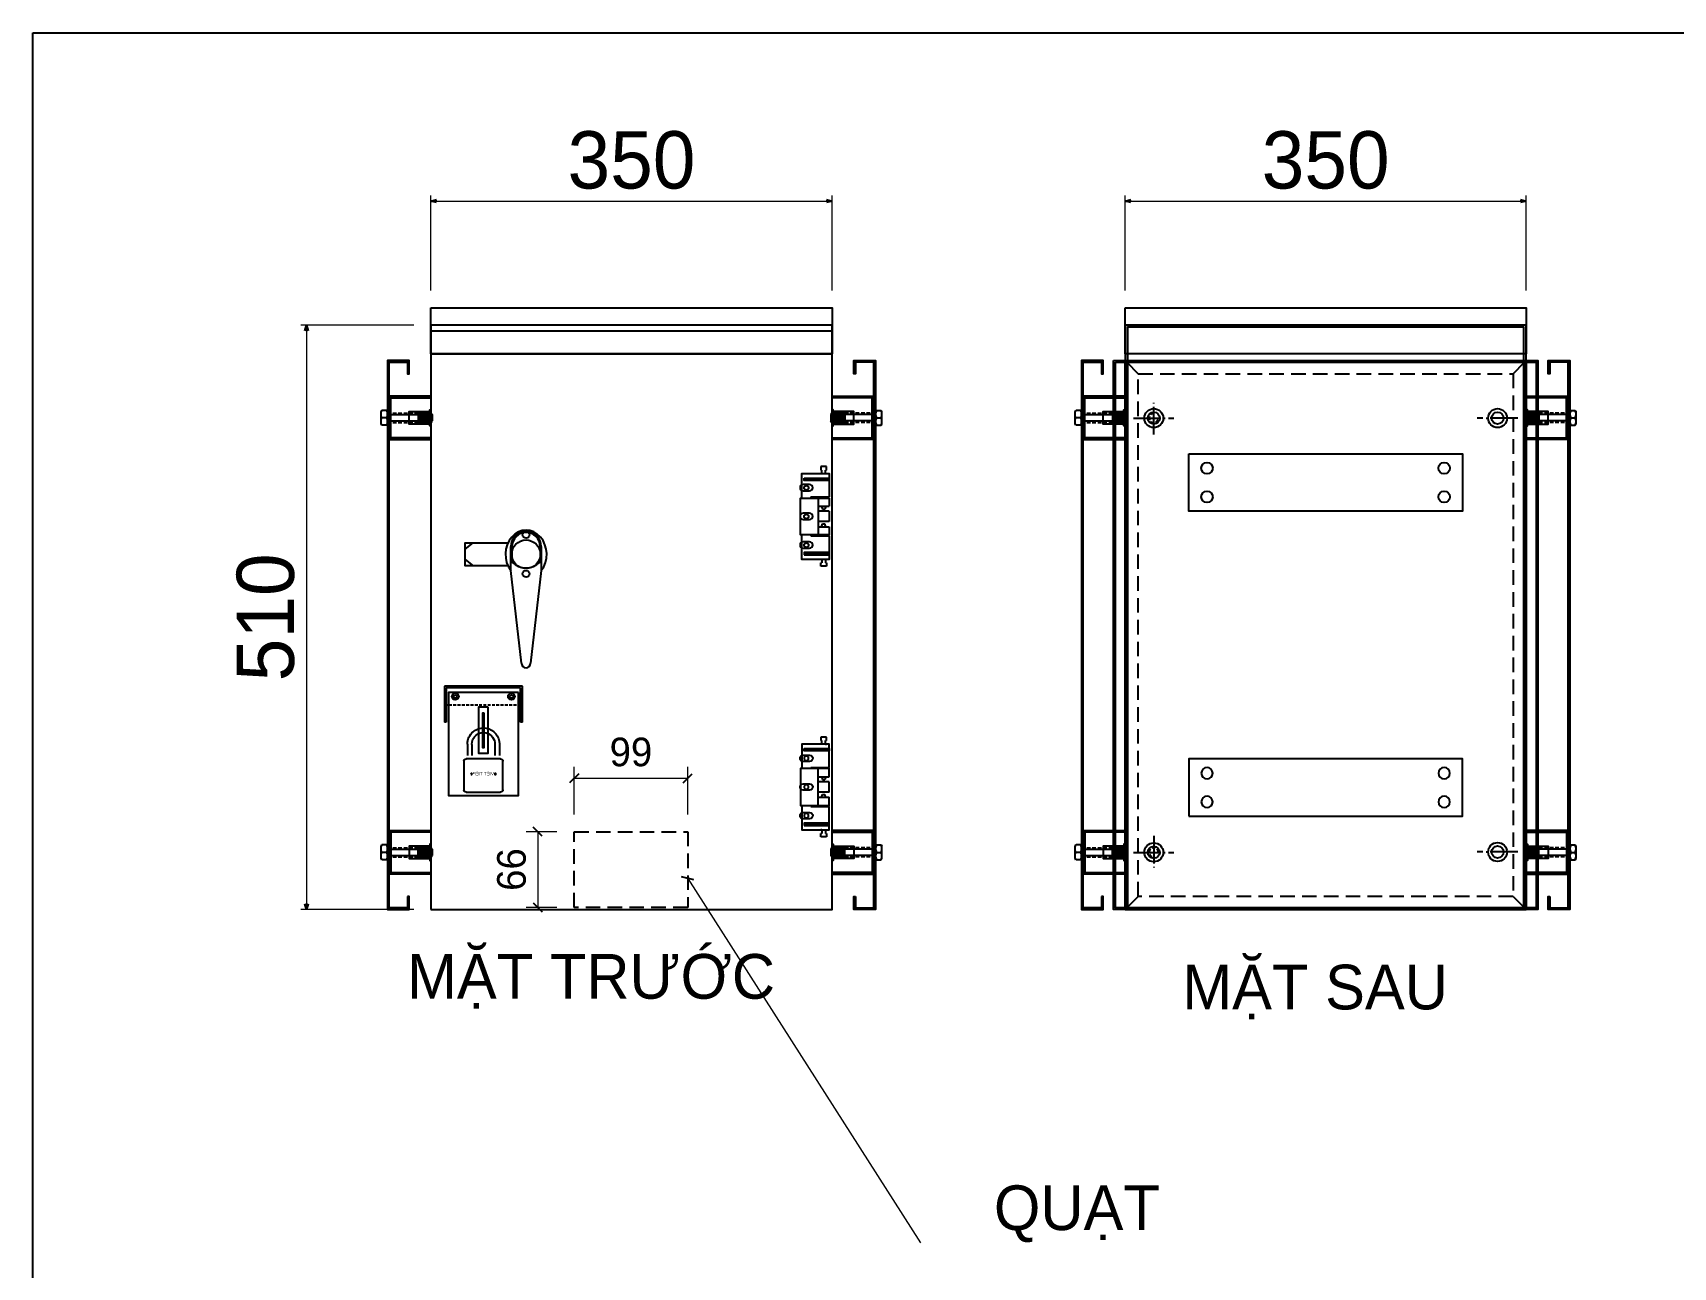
# Model space of a CAD drawing. Header units: millimetres. Extents: x 0 to 2994, y 0 to 2117.
# Drawn here: x 0 to 1431, y 1040 to 2117 of the extents above; entities that cross this region are included whole.
import ezdxf

# ---------------------------------------------------------------- set-up
doc = ezdxf.new("R2010")
doc.units = ezdxf.units.MM
for name, pattern in [('ACAD_ISO04W100', [30.5, 24, -3, 0.5, -3]), ('DASHED', [0.75, 0.5, -0.25]), ('HIDDEN2', [4.7625, 3.175, -1.5875]), ('HIDDENX2', [19.05, 12.7, -6.35])]:
    doc.linetypes.add(name, pattern=pattern)
doc.layers.add('DIM', color=253, linetype='Continuous')
doc.styles.add('Arial', font='arial.ttf')
doc.dimstyles.new('CNC', dxfattribs={"dimtxt": 50, "dimasz": 5, "dimexe": 5, "dimexo": 15, "dimgap": 10, "dimtad": 1, "dimdec": 0, "dimtxsty": 'Standard', "dimblk": 'OPEN30', "dimcen": 10, "dimclrd": 5, "dimclre": 5, "dimclrt": 3, "dimazin": 3, "dimtfac": 1, "dimtdec": 0, "dimtmove": 0, "dimatfit": 3, "dimldrblk": 'ARCHTICK', "dimlwd": 9, "dimlwe": 9})
doc.dimstyles.new('Dim-25', dxfattribs={"dimtxt": 25, "dimasz": 8, "dimexe": 10, "dimexo": 15, "dimgap": 10, "dimtad": 1, "dimdec": 0, "dimtxsty": 'Standard', "dimblk": 'OBLIQUE', "dimcen": 10, "dimclrd": 5, "dimclre": 5, "dimclrt": 3, "dimazin": 3, "dimtfac": 1, "dimtdec": 0, "dimtmove": 0, "dimatfit": 3, "dimldrblk": 'OBLIQUE', "dimlwd": 9, "dimlwe": 9})

# ---------------------------------------------------------------- blocks, each defined once
blk = doc.blocks.new('*D1')
at = {"color": 0, "linetype": 'ByBlock', "lineweight": -2}
for p, q in [((237.4, 1856.9), (238.7, 1861.9)), ((238.7, 1861.9), (240.1, 1856.9)), ((238.7, 1861.9), (238.7, 1856.9)), ((238.7, 1351.9), (237.4, 1356.9)), ((240.1, 1356.9), (238.7, 1351.9)), ((238.7, 1351.9), (238.7, 1356.9))]:
    blk.add_line(p, q, dxfattribs=at)
at = {"layer": 'Defpoints', "color": 0, "transparency": 16777216}
for p in [(347.3, 1861.9), (238.7, 1351.9), (347.3, 1351.9)]:
    blk.add_point(p, dxfattribs=at)
at = {"layer": 'DIM', "color": 5, "lineweight": 9, "transparency": 16777216}
for p, q in [((332.3, 1861.9), (233.7, 1861.9)), ((238.7, 1856.9), (238.7, 1356.9)), ((332.3, 1351.9), (233.7, 1351.9))]:
    blk.add_line(p, q, dxfattribs=at)
at = {"layer": 'DIM', "color": 3, "transparency": 16777216, "insert": (203.2, 1606.9), "char_height": 50, "attachment_point": 5, "rotation": 90}
blk.add_mtext('510', dxfattribs=at)
blk = doc.blocks.new('_ArchTick')
at = {"color": 0, "const_width": 0.15}
blk.add_lwpolyline([(-0.5, -0.5), (0.5, 0.5)], dxfattribs=at)
blk = doc.blocks.new('_Open30')
at = {"color": 0, "linetype": 'ByBlock', "lineweight": -2}
for p, q in [((-1, 0.27), (0, 0)), ((0, 0), (-1, -0.27)), ((0, 0), (-1, 0))]:
    blk.add_line(p, q, dxfattribs=at)
blk = doc.blocks.new('HL011-1-5')
at = {"color": 1}
for p, q in [((21.65, 81), (16.65, 81)), ((16.65, 81), (16.65, 78)), ((17.65, 78), (16.65, 78)), ((17.65, 75), (16.65, 75)), ((17.65, 75), (17.65, 78)), ((21.65, 78), (20.65, 78)), ((20.65, 75), (20.65, 78)), ((20.65, 75), (21.65, 75)), ((21.65, 78), (21.65, 81)), ((24, 70), (2, 70)), ((8, 54.5), (8, 53.5)), ((8, 54.5), (24, 54.5)), ((14.3, 53.5), (14.3, 21.5)), ((14.3, 46.5), (24, 46.5)), ((16.65, 54.5), (16.65, 53.5)), ((17.4, 46.5), (18.15, 44)), ((18.15, 44), (20.15, 44)), ((20.9, 46.5), (20.15, 44)), ((21.65, 53.5), (21.65, 54.5)), ((24, 42), (14.3, 42)), ((24, 33), (14.3, 33)), ((17.4, 28.5), (18.15, 31)), ((18.15, 31), (20.15, 31)), ((20.9, 28.5), (20.15, 31)), ((8, 21.5), (8, 20.5)), ((8, 20.5), (24, 20.5)), ((14.3, 28.5), (24, 28.5)), ((16.65, 20.5), (16.65, 21.5)), ((21.65, 21.5), (21.65, 20.5)), ((24, 5), (2, 5)), ((17.65, 0), (16.65, 0)), ((16.65, -6), (16.65, -3)), ((17.65, -3), (16.65, -3)), ((21.65, -6), (16.65, -6)), ((17.65, 0), (17.65, -3)), ((20.65, 0), (20.65, -3)), ((20.65, 0), (21.65, 0)), ((21.65, -3), (20.65, -3)), ((21.65, -3), (21.65, -6))]:
    blk.add_line(p, q, dxfattribs=at)
for points in [[(0, 53.5), (0, 75), (24, 75), (24, 54.5)], [(24, 28.5), (24, 21.5), (-1, 21.5), (-1, 53.5), (24, 53.5), (24, 46.5)], [(24, 42), (24, 33)], [(24, 20.5), (24, 0), (0, 0), (0, 21.5)]]:
    blk.add_lwpolyline(points, dxfattribs=at)
for points in [[(2, 71), (24, 71), (24, 69), (2, 69)], [(2, 4), (24, 4), (24, 6), (2, 6)]]:
    blk.add_lwpolyline(points, close=True, dxfattribs=at)
for centre in [(4, 62.5), (4, 37.5), (4, 12.5)]:
    blk.add_circle(centre, 2, dxfattribs=at)
blk = doc.blocks.new('MS308-2-1')
at = {"color": 1}
for p, q in [((-53, 4.6), (-46, 10)), ((-13.3, -14.2), (-13.3, 6.7)), ((-12.3, 6.7), (-12.3, -6.9)), ((12.3, 6.7), (12.3, -6.9)), ((13.3, 6.7), (13.3, -14.2)), ((-53, -4.6), (-46, -10)), ((-4, -95), (-13.3, -14.2)), ((13.3, -14.2), (4, -95))]:
    blk.add_line(p, q, dxfattribs=at)
blk.add_lwpolyline([(-15.8, -10), (-53, -10), (-53, 10), (-15.8, 10)], dxfattribs=at)
for centre, radius, start, end in [((0, 6.7), 13.3, 0, 180), ((0, 6.7), 12.3, 0, 180), ((0, 5.9), 17.7, 226.184, 313.816), ((0, -95), 4, 180, 0)]:
    blk.add_arc(centre, radius, start, end, dxfattribs=at)
blk.add_ellipse((0, 0), major_axis=(0, 21), ratio=0.857143, start_param=3.972003, end_param=8.594367, dxfattribs=at)
blk = doc.blocks.new('khoa Viettep')
at = {"color": 1}
for p, q in [((-15, 29), (15, 29)), ((-14, 42), (-14, 32)), ((-10, 41.6), (-10, 32)), ((10, 41.6), (10, 32)), ((14, 42), (14, 32)), ((-17, 2), (-17, 27)), ((17, 27), (17, 2)), ((15, 0), (-15, 0))]:
    blk.add_line(p, q, dxfattribs=at)
for centre in [(-10.4, 15.8), (10.4, 15.8)]:
    blk.add_circle(centre, 0.5, dxfattribs=at)
for centre, radius, start, end in [((0, 42), 14, 100.2846, 180), ((0, 42), 10, 104.4735, 182.1921), ((0, 42), 14, 360, 100.2846), ((0, 42), 10, 357.8079, 104.4735), ((-15, 27), 2, 90, 180), ((15, 27), 2, 0, 90), ((-15, 2), 2, 180, 270), ((15, 2), 2, 270, 0)]:
    blk.add_arc(centre, radius, start, end, dxfattribs=at)
at = {"color": 1, "insert": (0, 15.8), "char_height": 2.8, "width": 22.864, "attachment_point": 5}
blk.add_mtext('{\\f.VnArialH|b0|i0|c0|p34;viÖt tiÖp}', dxfattribs=at)
blk = doc.blocks.new('*D4')
at = {"color": 5, "lineweight": 9, "transparency": 16777216}
for p, q in [((347.3, 1891.9), (347.3, 1975)), ((697.3, 1891.9), (697.3, 1975)), ((352.3, 1970), (692.3, 1970))]:
    blk.add_line(p, q, dxfattribs=at)
at = {"color": 0, "linetype": 'ByBlock', "lineweight": -2}
for p, q in [((347.3, 1970), (352.3, 1971.4)), ((352.3, 1968.7), (347.3, 1970)), ((347.3, 1970), (352.3, 1970)), ((692.3, 1971.4), (697.3, 1970)), ((697.3, 1970), (692.3, 1968.7)), ((697.3, 1970), (692.3, 1970))]:
    blk.add_line(p, q, dxfattribs=at)
at = {"layer": 'Defpoints', "color": 0, "transparency": 16777216}
for p in [(697.3, 1970), (347.3, 1876.9), (697.3, 1876.9)]:
    blk.add_point(p, dxfattribs=at)
at = {"color": 3, "transparency": 16777216, "insert": (522.3, 2005.6), "char_height": 50, "attachment_point": 5}
blk.add_mtext('350', dxfattribs=at)
blk = doc.blocks.new('*D5')
at = {"color": 5, "lineweight": 9, "transparency": 16777216}
for p, q in [((952.9, 1891.9), (952.9, 1975)), ((1302.9, 1891.9), (1302.9, 1975)), ((957.9, 1970), (1297.9, 1970))]:
    blk.add_line(p, q, dxfattribs=at)
at = {"color": 0, "linetype": 'ByBlock', "lineweight": -2}
for p, q in [((952.9, 1970), (957.9, 1971.4)), ((957.9, 1968.7), (952.9, 1970)), ((952.9, 1970), (957.9, 1970)), ((1297.9, 1971.4), (1302.9, 1970)), ((1302.9, 1970), (1297.9, 1968.7)), ((1302.9, 1970), (1297.9, 1970))]:
    blk.add_line(p, q, dxfattribs=at)
at = {"layer": 'Defpoints', "color": 0, "transparency": 16777216}
for p in [(1302.9, 1970), (952.9, 1876.9), (1302.9, 1876.9)]:
    blk.add_point(p, dxfattribs=at)
at = {"color": 3, "transparency": 16777216, "insert": (1127.9, 2005.6), "char_height": 50, "attachment_point": 5}
blk.add_mtext('350', dxfattribs=at)
blk = doc.blocks.new('KHUNG CHUẨN')
at = {"color": 7}
blk.add_lwpolyline([(16919.2, -26555.2), (19889.2, -26555.2), (19889.2, -28655.2), (16919.2, -28655.2)], close=True, dxfattribs=at)
at = {"color": 3, "style": 'Arial'}
for tag, p in [('#01', (17055.6, -28580.1)), ('#02', (17431.4, -28580.1)), ('#03', (18030.6, -28580.1)), ('#08', (18751.7, -28580.1)), ('#10', (19064.8, -28580.1)), ('#11', (19060.3, -28625.7)), ('#04', (17024.8, -28634.6)), ('#05', (17308.5, -28633)), ('#06', (17632.7, -28633.7)), ('#07', (18002, -28634.7)), ('#09', (18753.8, -28632.6)), ('#12', (19806.5, -28628.9))]:
    blk.add_attdef(tag, p, '', height=20, dxfattribs=at)
blk = doc.blocks.new('*D7')
at = {"color": 5, "lineweight": 9, "transparency": 16777216}
for p, q in [((472.3, 1434.9), (472.3, 1476.5)), ((571.3, 1434.9), (571.3, 1476.5)), ((472.3, 1466.5), (571.3, 1466.5))]:
    blk.add_line(p, q, dxfattribs=at)
at = {"color": 0, "linetype": 'ByBlock', "lineweight": -2}
for p, q in [((476.3, 1470.5), (468.3, 1462.5)), ((567.3, 1462.5), (575.3, 1470.5))]:
    blk.add_line(p, q, dxfattribs=at)
at = {"layer": 'Defpoints', "color": 0, "transparency": 16777216}
for p in [(571.3, 1466.5), (472.3, 1419.9), (571.3, 1419.9)]:
    blk.add_point(p, dxfattribs=at)
at = {"color": 3, "transparency": 16777216, "insert": (521.8, 1489.3), "char_height": 25, "attachment_point": 5}
blk.add_mtext('99', dxfattribs=at)
blk = doc.blocks.new('_Oblique')
at = {"color": 0, "linetype": 'ByBlock', "lineweight": -2}
blk.add_line((-0.5, -0.5), (0.5, 0.5), dxfattribs=at)
blk = doc.blocks.new('*D8')
at = {"color": 5, "lineweight": 9, "transparency": 16777216}
for p, q in [((457.3, 1419.9), (430.5, 1419.9)), ((440.5, 1419.9), (440.5, 1353.9)), ((457.3, 1353.9), (430.5, 1353.9))]:
    blk.add_line(p, q, dxfattribs=at)
at = {"color": 0, "linetype": 'ByBlock', "lineweight": -2}
for p, q in [((444.5, 1415.9), (436.5, 1423.9)), ((436.5, 1357.9), (444.5, 1349.9))]:
    blk.add_line(p, q, dxfattribs=at)
at = {"layer": 'Defpoints', "color": 0, "transparency": 16777216}
for p in [(472.3, 1419.9), (440.5, 1353.9), (472.3, 1353.9)]:
    blk.add_point(p, dxfattribs=at)
at = {"color": 3, "transparency": 16777216, "insert": (417.7, 1386.9), "char_height": 25, "attachment_point": 5, "rotation": 90}
blk.add_mtext('66', dxfattribs=at)
blk = doc.blocks.new('Ecu8')
at = {"color": 5}
for p, q in [((-4.5, 18), (-4.5, 8)), ((-3.5, 18), (-3.5, 8)), ((-2.5, 18), (-2.5, 8)), ((-1.5, 18), (-1.5, 8)), ((-0.5, 18), (-0.5, 8)), ((0.5, 18), (0.5, 8)), ((1.5, 18), (1.5, 8)), ((2.5, 18), (2.5, 8)), ((3.5, 18), (3.5, 8)), ((4.5, 18), (4.5, 8)), ((-5.5, 8), (5.5, 8))]:
    blk.add_line(p, q, dxfattribs=at)
for points in [[(-7, 19), (7, 19), (7, 18), (-7, 18)], [(-5.5, 18), (5.5, 18), (5.5, 0), (-5.5, 0)]]:
    blk.add_lwpolyline(points, close=True, dxfattribs=at)
blk = doc.blocks.new('ecu8van')
at = {"color": 5}
for p, q in [((-6.5, 4.8), (-5.5, 5.5)), ((-6.5, 4.8), (-6.5, 0.8)), ((-6.5, 0.8), (-5.5, 0)), ((-5.5, 5.5), (5.5, 5.5)), ((-5.5, 0), (5.5, 0)), ((0, 4.8), (0, 0.8)), ((6.5, 4.8), (5.5, 5.5)), ((6.5, 0.8), (5.5, 0)), ((6.5, 4.8), (6.5, 0.8))]:
    blk.add_line(p, q, dxfattribs=at)
for centre, start, end in [((-3.2, -1.9), 64.0108, 115.9892), ((-3.2, 7.4), 244.0108, 295.9892), ((3.2, -1.9), 64.0108, 115.9892), ((3.2, 7.4), 244.0108, 295.9892)]:
    blk.add_arc(centre, 7.42, start, end, dxfattribs=at)
blk = doc.blocks.new('222')
for p, q in [((10231.1, -5933), (10230.2, -5934.2)), ((10269.2, -5934.2), (10230.2, -5934.2)), ((10230.2, -5934.2), (10230.2, -5939.7)), ((10231.1, -5933), (10231.1, -5941)), ((10269.2, -5939.7), (10230.2, -5939.7)), ((10231.1, -5941), (10230.2, -5939.7))]:
    blk.add_line(p, q)
at = {"linetype": 'HIDDEN2'}
for p, q in [((10269.2, -5933), (10231.1, -5933)), ((10269.2, -5941), (10231.1, -5941))]:
    blk.add_line(p, q, dxfattribs=at)
at = {"color": 0, "rotation": 90}
blk.add_blockref('ecu8van', (10274.7, -5937), dxfattribs=at)
blk = doc.blocks.new('ggh')
blk.add_lwpolyline([(11944, 1374.4), (12182.7, 1374.4), (12182.7, 1324.4), (11944, 1324.4)], close=True)
at = {"color": 2}
for centre in [(11959.9, 1361.9), (12166.8, 1361.9), (11959.9, 1336.9), (12166.8, 1336.9)]:
    blk.add_circle(centre, 5, dxfattribs=at)

msp = doc.modelspace()

# ---------------------------------------------------------------- hatches: boundary and pattern name
h = msp.add_hatch()
h.set_pattern_fill('ANSI31', color=1, scale=0.2, style=0)
h.set_pattern_definition([(135, (3866.47674, -11496.07881), (0.0898025612, 0.0898025612), [])])
h.paths.add_polyline_path([(393.8, 1493.4), (392.3, 1493.4), (392.3, 1523.4), (393.8, 1523.4)])

# ---------------------------------------------------------------- linework, layer by layer
at = {"color": 7, "linetype": 'HIDDENX2'}
msp.add_line((1302.9, 1861.9), (952.9, 1861.9), dxfattribs=at)
at = {"color": 7}
for p, q in [((952.9, 1861.9), (952.9, 1351.9)), ((1302.9, 1351.9), (1302.9, 1861.9)), ((952.9, 1351.9), (1302.9, 1351.9))]:
    msp.add_line(p, q, dxfattribs=at)
at = {"color": 4, "linetype": 'Continuous'}
for p, q in [((347.3, 1856.9), (697.3, 1856.9)), ((347.3, 1836.9), (697.3, 1836.9))]:
    msp.add_line(p, q, dxfattribs=at)
for p, q in [((954.4, 1829.4), (964.4, 1819.4)), ((1291.4, 1819.4), (1301.4, 1829.4)), ((964.4, 1363.4), (954.4, 1353.4)), ((1291.4, 1363.4), (1301.4, 1353.4))]:
    msp.add_line(p, q)
at = {"linetype": 'ACAD_ISO04W100'}
for p, q in [((977.9, 1766.5), (977.9, 1794.9)), ((960.2, 1780.7), (995.5, 1780.7)), ((1295.5, 1780.7), (1260.2, 1780.7)), ((977.9, 1416.2), (977.9, 1387.7)), ((960.2, 1401.9), (995.5, 1401.9)), ((1295.5, 1402.2), (1260.2, 1402.2))]:
    msp.add_line(p, q, dxfattribs=at)
at = {"color": 6}
for p, q in [((427.1, 1546.9), (359.1, 1546.9)), ((359.1, 1546.9), (359.1, 1515.4)), ((427.1, 1515.4), (427.1, 1546.9)), ((425.6, 1545.4), (360.6, 1545.4)), ((360.6, 1545.4), (360.6, 1515.4)), ((425.6, 1515.4), (425.6, 1545.4)), ((360.6, 1515.4), (359.1, 1515.4)), ((427.1, 1515.4), (425.6, 1515.4))]:
    msp.add_line(p, q, dxfattribs=at)
at = {"color": 6, "linetype": 'DASHED', "ltscale": 5}
msp.add_line((425.6, 1530.4), (360.6, 1530.4), dxfattribs=at)
at = {"color": 4, "linetype": 'Continuous'}
for points in [[(347.3, 1876.9), (697.3, 1876.9), (697.3, 1836.9), (347.3, 1836.9)], [(952.9, 1876.9), (1302.9, 1876.9), (1302.9, 1836.9), (952.9, 1836.9)]]:
    msp.add_lwpolyline(points, close=True, dxfattribs=at)
at = {"color": 7}
for points in [[(347.3, 1351.9), (697.3, 1351.9), (697.3, 1861.9), (347.3, 1861.9)], [(952.9, 1351.9), (1302.9, 1351.9), (1302.9, 1861.9), (952.9, 1861.9)], [(954.9, 1353.9), (1300.9, 1353.9), (1300.9, 1859.9), (954.9, 1859.9)], [(326.8, 1363.4), (326.8, 1353.4), (310.8, 1353.4), (310.8, 1829.4), (326.8, 1829.4), (326.8, 1819.4), (328.3, 1819.4), (328.3, 1830.9), (309.3, 1830.9), (309.3, 1351.9), (328.3, 1351.9), (328.3, 1363.4)], [(717.8, 1363.4), (717.8, 1353.4), (733.8, 1353.4), (733.8, 1829.4), (717.8, 1829.4), (717.8, 1819.4), (716.3, 1819.4), (716.3, 1830.9), (735.3, 1830.9), (735.3, 1351.9), (716.3, 1351.9), (716.3, 1363.4)], [(932.4, 1363.4), (932.4, 1353.4), (916.4, 1353.4), (916.4, 1829.4), (932.4, 1829.4), (932.4, 1819.4), (933.9, 1819.4), (933.9, 1830.9), (914.9, 1830.9), (914.9, 1351.9), (933.9, 1351.9), (933.9, 1363.4)], [(1323.4, 1363.4), (1323.4, 1353.4), (1339.4, 1353.4), (1339.4, 1829.4), (1323.4, 1829.4), (1323.4, 1819.4), (1321.9, 1819.4), (1321.9, 1830.9), (1340.9, 1830.9), (1340.9, 1351.9), (1321.9, 1351.9), (1321.9, 1363.4)]]:
    msp.add_lwpolyline(points, close=True, dxfattribs=at)
for points in [[(942.9, 1830.9), (1312.9, 1830.9), (1312.9, 1351.9), (942.9, 1351.9)], [(944.4, 1829.4), (1311.4, 1829.4), (1311.4, 1353.4), (944.4, 1353.4)], [(952.9, 1830.9), (1302.9, 1830.9), (1302.9, 1351.9), (952.9, 1351.9)], [(954.4, 1829.4), (1301.4, 1829.4), (1301.4, 1353.4), (954.4, 1353.4)], [(347.3, 1763.4), (312.3, 1763.4), (312.3, 1798.4), (347.3, 1798.4), (347.3, 1799.9), (310.8, 1799.9), (310.8, 1761.9), (347.3, 1761.9)], [(347.3, 1763.4), (312.3, 1763.4), (312.3, 1798.4), (347.3, 1798.4), (347.3, 1799.9), (310.8, 1799.9), (310.8, 1761.9), (347.3, 1761.9)], [(697.3, 1763.4), (732.3, 1763.4), (732.3, 1798.4), (697.3, 1798.4), (697.3, 1799.9), (733.8, 1799.9), (733.8, 1761.9), (697.3, 1761.9)], [(697.3, 1763.4), (732.3, 1763.4), (732.3, 1798.4), (697.3, 1798.4), (697.3, 1799.9), (733.8, 1799.9), (733.8, 1761.9), (697.3, 1761.9)], [(952.9, 1763.4), (917.9, 1763.4), (917.9, 1798.4), (952.9, 1798.4), (952.9, 1799.9), (916.4, 1799.9), (916.4, 1761.9), (952.9, 1761.9)], [(952.9, 1763.4), (917.9, 1763.4), (917.9, 1798.4), (952.9, 1798.4), (952.9, 1799.9), (916.4, 1799.9), (916.4, 1761.9), (952.9, 1761.9)], [(1302.9, 1763.4), (1337.9, 1763.4), (1337.9, 1798.4), (1302.9, 1798.4), (1302.9, 1799.9), (1339.4, 1799.9), (1339.4, 1761.9), (1302.9, 1761.9)], [(1302.9, 1763.4), (1337.9, 1763.4), (1337.9, 1798.4), (1302.9, 1798.4), (1302.9, 1799.9), (1339.4, 1799.9), (1339.4, 1761.9), (1302.9, 1761.9)], [(347.3, 1419.4), (312.3, 1419.4), (312.3, 1384.4), (347.3, 1384.4), (347.3, 1382.9), (310.8, 1382.9), (310.8, 1420.9), (347.3, 1420.9)], [(697.3, 1419.4), (732.3, 1419.4), (732.3, 1384.4), (697.3, 1384.4), (697.3, 1382.9), (733.8, 1382.9), (733.8, 1420.9), (697.3, 1420.9)], [(952.9, 1419.4), (917.9, 1419.4), (917.9, 1384.4), (952.9, 1384.4), (952.9, 1382.9), (916.4, 1382.9), (916.4, 1420.9), (952.9, 1420.9)], [(1302.9, 1419.4), (1337.9, 1419.4), (1337.9, 1384.4), (1302.9, 1384.4), (1302.9, 1382.9), (1339.4, 1382.9), (1339.4, 1420.9), (1302.9, 1420.9)]]:
    msp.add_lwpolyline(points, close=True)
at = {"linetype": 'HIDDENX2'}
for points in [[(964.4, 1819.4), (1291.4, 1819.4), (1291.4, 1363.4), (964.4, 1363.4)], [(472.3, 1419.9), (571.3, 1419.9), (571.3, 1353.9), (472.3, 1353.9)]]:
    msp.add_lwpolyline(points, close=True, dxfattribs=at)
at = {"color": 2}
for points in [[(672.1, 1722.7, 1), (672.1, 1717.2), (677.6, 1717.2, 1), (677.6, 1722.7)], [(672.1, 1697.7, 1), (672.1, 1692.2), (677.6, 1692.2, 1), (677.6, 1697.7)], [(672.1, 1672.7, 1), (672.1, 1667.2), (677.6, 1667.2, 1), (677.6, 1672.7)], [(672.1, 1481.2, -1), (672.1, 1486.7), (677.6, 1486.7, -1), (677.6, 1481.2)], [(672.1, 1456.2, -1), (672.1, 1461.7), (677.6, 1461.7, -1), (677.6, 1456.2)], [(672.1, 1431.2, -1), (672.1, 1436.7), (677.6, 1436.7, -1), (677.6, 1431.2)]]:
    msp.add_lwpolyline(points, format="xyb", close=True, dxfattribs=at)
at = {"color": 6}
msp.add_lwpolyline([(423.6, 1541.4), (362.6, 1541.4), (362.6, 1451.4), (423.6, 1451.4)], close=True, dxfattribs=at)
at = {"color": 2}
msp.add_lwpolyline([(397.3, 1528.4), (388.8, 1528.4), (388.8, 1488.4), (397.3, 1488.4)], close=True, dxfattribs=at)
at = {"color": 1}
msp.add_lwpolyline([(393.8, 1523.4), (392.3, 1523.4), (392.3, 1493.4), (393.8, 1493.4)], close=True, dxfattribs=at)
for centre, radius in [((977.9, 1780.7), 8.25), ((1277.9, 1780.7), 8.25), ((977.9, 1780.7), 5.25), ((1277.9, 1780.7), 5.25), ((977.9, 1401.9), 8.25), ((977.9, 1401.9), 5.25), ((1277.9, 1402.2), 8.25), ((1277.9, 1402.2), 5.25)]:
    msp.add_circle(centre, radius)
at = {"color": 2}
for centre, radius in [((430.3, 1661.9), 12.5), ((430.3, 1678.9), 3), ((430.3, 1644.9), 3)]:
    msp.add_circle(centre, radius, dxfattribs=at)
at = {"color": 6}
for centre in [(368.6, 1537.9), (417.6, 1537.9)]:
    msp.add_circle(centre, 3, dxfattribs=at)
at = {"color": 7}
for centre in [(368.6, 1537.9), (417.6, 1537.9)]:
    msp.add_circle(centre, 1.5, dxfattribs=at)
at = {"linetype": 'HIDDEN2'}
for centre, start, end in [((977.9, 1780.7), 90, 0), ((977.9, 1401.9), 0, 270)]:
    msp.add_arc(centre, 4, start, end, dxfattribs=at)

# ---------------------------------------------------------------- block references
at = {"color": 3, "xscale": 1.008000000001629, "yscale": 1.008000000001629, "zscale": 1.008000000001629}
msp.add_blockref('KHUNG CHUẨN', (-17054.6, 28884.4), dxfattribs=at)
at = {"xscale": -1}
for p in [(10578.5, 7717.9), (11184, 7717.9), (10578.5, 7338.9), (11184, 7338.9)]:
    msp.add_blockref('222', p, dxfattribs=at)
at = {"color": 0}
for p, rotation in [((328.3, 1780.9), 270), ((933.9, 1780.9), 270), ((716.3, 1401.9), 90), ((1321.9, 1401.9), 90)]:
    msp.add_blockref('Ecu8', p, dxfattribs=dict(at, rotation=rotation))
for name, p in [('222', (-9533.9, 7717.9)), ('222', (-8928.3, 7717.9)), ('ggh', (-10935.5, 375.1)), ('222', (-9533.9, 7338.9)), ('222', (-8928.3, 7338.9))]:
    msp.add_blockref(name, p)
at = {"color": 0, "xscale": -1}
for p, rotation in [((716.3, 1780.9), 90), ((1321.9, 1780.9), 90), ((328.3, 1401.9), 270), ((933.9, 1401.9), 270)]:
    msp.add_blockref('Ecu8', p, dxfattribs=dict(at, rotation=rotation))
at = {"color": 7}
for name, p in [('HL011-1-5', (670.8, 1657.4)), ('MS308-2-1', (430.3, 1661.9))]:
    msp.add_blockref(name, p, dxfattribs=at)
at = {"color": 7, "xscale": -1}
msp.add_blockref('khoa Viettep', (393.1, 1454.4), dxfattribs=at)
at = {"color": 7, "xscale": -1, "rotation": 180}
msp.add_blockref('HL011-1-5', (670.8, 1496.4), dxfattribs=at)
at = {"xscale": -1, "rotation": 180}
msp.add_blockref('ggh', (-10935.5, 2807.8), dxfattribs=at)

# ---------------------------------------------------------------- texts
at = {"color": 2, "char_height": 39, "width": 825, "attachment_point": 5}
for s, insert in [('MẶT TRƯỚC', (487, 1289.4)), ('MẶT SAU', (1118.7, 1280.1)), ('\\pi-50,l75,t75;QUẠT', (898.4, 1086.5))]:
    msp.add_mtext(s, dxfattribs=dict(at, insert=insert))

# ---------------------------------------------------------------- dimensions: what is measured, and where the dimension line sits
for base, p1, p2, dimstyle, picture, middle in [((697.3, 1970), (347.3, 1876.9), (697.3, 1876.9), 'CNC', '*D4', (522.3, 2005.6)), ((1302.9, 1970), (952.9, 1876.9), (1302.9, 1876.9), 'CNC', '*D5', (1127.9, 2005.6)), ((571.3, 1466.5), (472.3, 1419.9), (571.3, 1419.9), 'Dim-25', '*D7', (521.8, 1489.3))]:
    dim = msp.add_linear_dim(base=base, p1=p1, p2=p2, dimstyle=dimstyle)
    dim.commit()
    dim.dimension.update_dxf_attribs({"geometry": picture, "text_midpoint": middle})
dim = msp.add_linear_dim(base=(440.5, 1353.9), p1=(472.3, 1419.9), p2=(472.3, 1353.9), angle=90, dimstyle='Dim-25')
dim.commit()
dim.dimension.update_dxf_attribs({"geometry": '*D8', "text_midpoint": (417.7, 1386.9)})
at = {"layer": 'DIM', "color": 7}
dim = msp.add_linear_dim(base=(238.7, 1351.9), p1=(347.3, 1861.9), p2=(347.3, 1351.9), angle=90, dimstyle='CNC', dxfattribs=at)
dim.commit()
dim.dimension.update_dxf_attribs({"geometry": '*D1', "text_midpoint": (203.2, 1606.9)})

# ---------------------------------------------------------------- leaders
msp.add_leader([(571.3, 1379.2), (774.4, 1061.2)], dimstyle='Dim-25')

doc.saveas('drawing.dxf')
